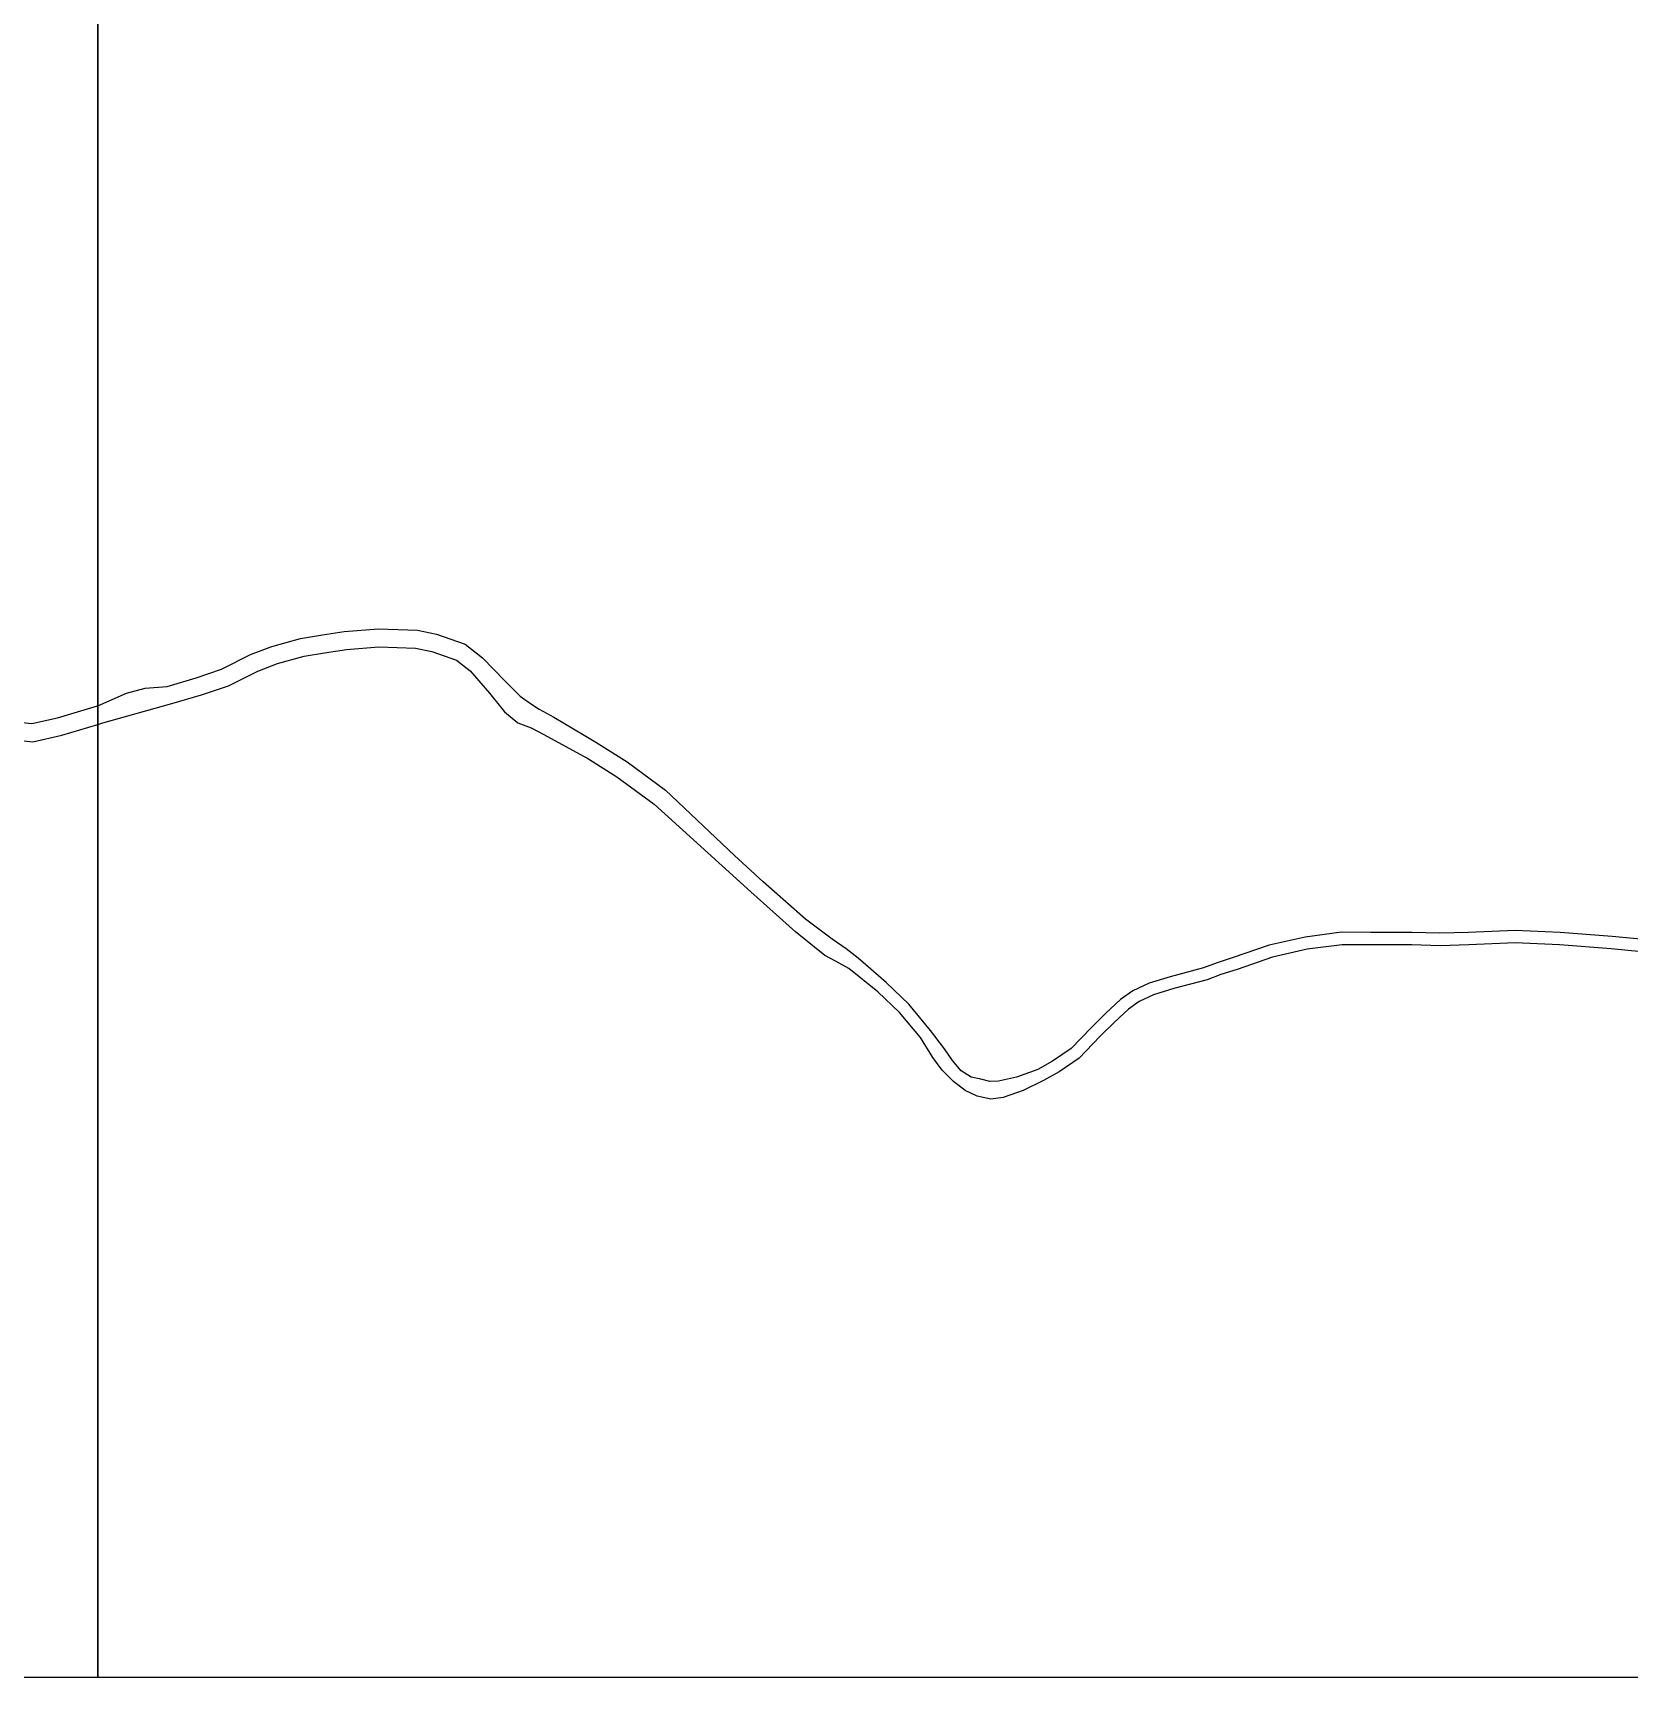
# Model space of a CAD drawing. Header units: metres. Extents: x -16000 to -13600, y -81000 to -78000.
# Drawn here: x -15215.7 to -14829.2, y -81000 to -80601.8 of the extents above; entities that cross this region are included whole.
import ezdxf

# ---------------------------------------------------------------- set-up
doc = ezdxf.new("R2010")
doc.units = ezdxf.units.M
doc.header["$LTSCALE"] = 2.5
doc.layers.add('図郭', color=7, linetype='Continuous')
doc.layers.add('道路', color=7, linetype='Continuous')

msp = doc.modelspace()

# ---------------------------------------------------------------- linework, layer by layer
at = {"layer": '図郭'}
for points in [[(-16000, -81000), (-15200, -81000), (-15200, -80400), (-16000, -80400)], [(-15200, -81000), (-14400, -81000), (-14400, -80400), (-15200, -80400)]]:
    msp.add_lwpolyline(points, close=True, dxfattribs=at)
at = {"layer": '道路'}
for points in [[(-15200, -80764.72), (-15193.04, -80761.67), (-15188.52, -80760.45), (-15183.21, -80760.03), (-15176.16, -80757.97), (-15170.01, -80755.85), (-15163.04, -80752.35), (-15157.88, -80750.35), (-15150.9, -80748.44), (-15145.59, -80747.59), (-15140.31, -80746.76), (-15132, -80746.12), (-15122.57, -80746.46), (-15117.96, -80747.42), (-15111.05, -80749.79), (-15106.8, -80753.12), (-15101.43, -80758.71), (-15097.67, -80762.42), (-15095.47, -80764.05), (-15093.12, -80765.52), (-15089.56, -80767.47), (-15082.18, -80771.89), (-15079.4, -80773.56), (-15071.83, -80778.32), (-15062.53, -80785.2), (-15045.82, -80801.01)], [(-15200, -80769.27), (-15198.79, -80768.91), (-15182.02, -80764.22), (-15174.85, -80762.12), (-15168.32, -80759.87), (-15161.27, -80756.33), (-15156.51, -80754.48), (-15149.99, -80752.69), (-15145.06, -80751.91), (-15139.8, -80751.09), (-15131.91, -80750.47), (-15123.09, -80750.79), (-15119.11, -80751.62), (-15113.16, -80753.67), (-15109.8, -80756.29), (-15105.1, -80761.71), (-15101.54, -80766.19), (-15098.28, -80768.86), (-15095.05, -80770.05), (-15092.1, -80771.6), (-15082.18, -80777), (-15081.6, -80777.31), (-15074.28, -80781.92), (-15065.27, -80788.58), (-15048.76, -80803.51)], [(-15231.88, -80765.43), (-15220.68, -80768.56), (-15216, -80769.06), (-15209.78, -80767.65), (-15200.03, -80764.74), (-15200, -80764.72)], [(-15232.82, -80769.62), (-15221.59, -80772.84), (-15215.75, -80773.46), (-15208.67, -80771.86), (-15200, -80769.27)], [(-14928.91, -80826.98), (-14932.27, -80828.24), (-14940.27, -80830.36), (-14945.42, -80831.94), (-14949.36, -80833.76), (-14952.33, -80835.86), (-14955.87, -80839.2), (-14959.44, -80842.75), (-14964.25, -80847.74), (-14968.79, -80850.82), (-14972.35, -80852.86), (-14977.51, -80854.66), (-14981.84, -80855.68), (-14983.98, -80855.75), (-14986.16, -80855.18), (-14988.49, -80854.69), (-14990.9, -80853.17), (-14993.05, -80850.68), (-14994.97, -80847.82), (-14998.33, -80843.36), (-15003.63, -80836.97), (-15009.12, -80831.73), (-15015.82, -80825.83), (-15018.75, -80823.63), (-15022.15, -80821.26), (-15028.65, -80816.44), (-15038.89, -80807.42), (-15045.82, -80801.01)], [(-14928, -80829.84), (-14931.37, -80831.1), (-14939.45, -80833.24), (-14944.34, -80834.74), (-14947.85, -80836.37), (-14950.43, -80838.19), (-14953.78, -80841.35), (-14957.31, -80844.87), (-14962.31, -80850.05), (-14967.2, -80853.36), (-14970.95, -80855.52), (-14975.92, -80857.89), (-14980.71, -80859.62), (-14983.75, -80859.99), (-14987.07, -80859.29), (-14989.92, -80857.96), (-14992.75, -80855.78), (-14995.5, -80853.01), (-14997.76, -80849.94), (-15000.76, -80845.12), (-15005.83, -80839.02), (-15011.09, -80833.99), (-15018.15, -80828.4), (-15021.19, -80826.67), (-15023.95, -80825.23), (-15031.03, -80819.53), (-15041.84, -80809.83), (-15048.76, -80803.51)], [(-14801.44, -80832.67), (-14806.46, -80829.69), (-14813.42, -80825.8), (-14819.46, -80823.01), (-14825.54, -80821.36), (-14833.28, -80820.62), (-14845.83, -80819.65), (-14856.77, -80819.14), (-14868.09, -80819.63), (-14874.97, -80819.85), (-14881.76, -80819.65), (-14891.68, -80819.64), (-14898.82, -80819.59), (-14907.64, -80820.75), (-14916.37, -80822.7), (-14925.02, -80825.74), (-14928.91, -80826.98)], [(-14802.98, -80835.25), (-14807.95, -80832.29), (-14814.79, -80828.47), (-14820.5, -80825.84), (-14826.08, -80824.32), (-14833.53, -80823.61), (-14846.03, -80822.64), (-14856.78, -80822.14), (-14867.98, -80822.63), (-14874.96, -80822.85), (-14881.82, -80822.65), (-14891.69, -80822.64), (-14898.64, -80822.6), (-14907.12, -80823.71), (-14915.55, -80825.59), (-14924.07, -80828.58), (-14928, -80829.84)]]:
    msp.add_lwpolyline(points, dxfattribs=at)

doc.saveas('drawing.dxf')
